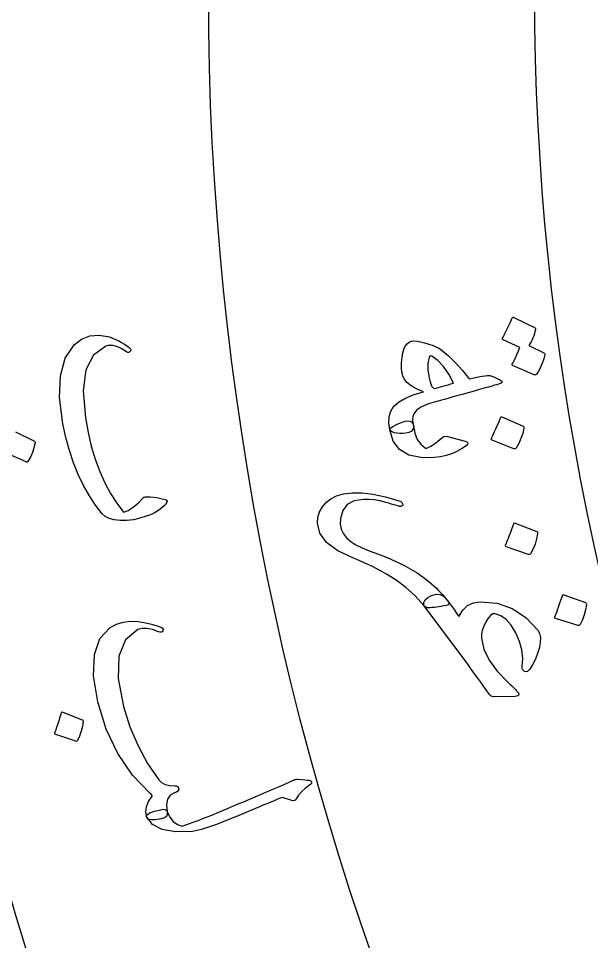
# Model space of a CAD drawing. Header units: millimetres. Extents: x -65 to 65, y -65 to 74.
# Drawn here: x -42.29 to -34.46, y -12.97 to -0.35 of the extents above; entities that cross this region are included whole.
import ezdxf

# ---------------------------------------------------------------- set-up
doc = ezdxf.new("R2010")
doc.units = ezdxf.units.MM
for name, color, linetype in [('CUT_OUTER', 1, 'Continuous'), ('ENGRAVE', 7, 'Continuous'), ('ENGRAVE_FINE', 8, 'Continuous'), ('GUIDE', 3, 'Continuous'), ('TEXT', 5, 'Continuous')]:
    doc.layers.add(name, color=color, linetype=linetype)

msp = doc.modelspace()

# ---------------------------------------------------------------- linework, layer by layer
at = {"layer": 'CUT_OUTER'}
msp.add_arc((0.0001, -0.0001), 64.9999, 179.965066, 0.000048, dxfattribs=at)
at = {"layer": 'ENGRAVE'}
for radius in [57.525, 48.6086, 39.6922]:
    msp.add_circle((0, 0), radius, dxfattribs=at)
at = {"layer": 'ENGRAVE_FINE'}
for radius in [53.0668, 44.1504, 35.2341]:
    msp.add_circle((0, 0), radius, dxfattribs=at)
at = {"layer": 'GUIDE'}
msp.add_circle((0, 0), 59.475, dxfattribs=at)
at = {"layer": 'TEXT'}
for points in [[(-35.1087, -4.9198), (-35.1036, -4.9235), (-35.1001, -4.9291), (-35.0981, -4.9367), (-35.0977, -4.9463), (-35.1061, -4.982), (-35.116, -5.0168), (-35.1274, -5.0508), (-35.1402, -5.0839), (-35.1548, -5.1164), (-35.1711, -5.1486), (-35.1893, -5.1804), (-35.2094, -5.2119), (-35.216, -5.2184), (-35.2235, -5.2219), (-35.2319, -5.2225), (-35.2412, -5.2201), (-35.538, -5.0935), (-35.5422, -5.0895), (-35.5432, -5.0827), (-35.5409, -5.0733), (-35.5353, -5.0612), (-35.5297, -5.0526), (-35.5224, -5.0389), (-35.5133, -5.0201), (-35.5024, -4.9962), (-35.4894, -4.9669), (-35.4743, -4.9321), (-35.4569, -4.8916), (-35.4373, -4.8456), (-35.667, -4.7419), (-35.6743, -4.7367), (-35.677, -4.729), (-35.6749, -4.719), (-35.668, -4.7065), (-35.6622, -4.6958), (-35.6534, -4.6789), (-35.6418, -4.6558), (-35.6273, -4.6267), (-35.61, -4.591), (-35.5899, -4.5483), (-35.567, -4.4987), (-35.5412, -4.4422), (-35.5365, -4.4361), (-35.5314, -4.433), (-35.5259, -4.433), (-35.5201, -4.436), (-35.236, -4.5723), (-35.231, -4.5761), (-35.2275, -4.5817), (-35.2256, -4.5894), (-35.2253, -4.599), (-35.2313, -4.6292), (-35.2389, -4.6587), (-35.2482, -4.6876), (-35.2592, -4.7158), (-35.2716, -4.7434), (-35.2852, -4.7703), (-35.3001, -4.7965), (-35.3161, -4.822)], [(-40.2751, -6.9852), (-40.2982, -7.0108), (-40.3244, -7.0353), (-40.3537, -7.0584), (-40.386, -7.0804), (-40.4212, -7.101), (-40.4591, -7.1203), (-40.4997, -7.1383), (-40.543, -7.155), (-40.631, -7.1823), (-40.7197, -7.2008), (-40.8092, -7.2105), (-40.8994, -7.2113), (-40.9815, -7.2028), (-41.0495, -7.1852), (-41.1037, -7.1585), (-41.1438, -7.1227), (-41.2357, -7.0026), (-41.321, -6.8727), (-41.3997, -6.733), (-41.4716, -6.5836), (-41.5363, -6.4245), (-41.5932, -6.2556), (-41.6423, -6.0771), (-41.6833, -5.889), (-41.7286, -5.5317), (-41.7172, -5.2325), (-41.6505, -4.9923), (-41.5296, -4.8114), (-41.4275, -4.7315), (-41.3128, -4.6871), (-41.1855, -4.6779), (-41.0458, -4.7036), (-41.0151, -4.7141), (-40.9836, -4.7267), (-40.9512, -4.7414), (-40.9179, -4.7582), (-40.8838, -4.7771), (-40.8488, -4.798), (-40.813, -4.821), (-40.7762, -4.8461), (-40.7657, -4.8547), (-40.7587, -4.8641), (-40.7552, -4.8743), (-40.7553, -4.8853), (-40.7572, -4.893), (-40.7617, -4.8998), (-40.7687, -4.9056), (-40.7782, -4.9106), (-40.7874, -4.9135), (-40.7965, -4.9136), (-40.8056, -4.9109), (-40.8146, -4.9053), (-40.8504, -4.8821), (-40.8871, -4.8617), (-40.9247, -4.8442), (-40.9631, -4.8296), (-40.9992, -4.8207), (-41.0334, -4.8177), (-41.0657, -4.8205), (-41.0961, -4.8291), (-41.2652, -4.9505), (-41.369, -5.1546), (-41.4065, -5.4412), (-41.3757, -5.8094), (-41.3393, -6.0092), (-41.2944, -6.198), (-41.2412, -6.3757), (-41.1797, -6.5422), (-41.1102, -6.6977), (-41.0326, -6.8423), (-40.9471, -6.976), (-40.8537, -7.0986), (-40.7905, -7.0742), (-40.7231, -7.0319), (-40.6513, -6.972), (-40.575, -6.8944), (-40.567, -6.8911), (-40.5515, -6.8888), (-40.5284, -6.8877), (-40.4977, -6.8878), (-40.4945, -6.8886), (-40.4918, -6.8892), (-40.4895, -6.8894), (-40.4877, -6.8893), (-40.4454, -6.8926), (-40.3977, -6.8998), (-40.3443, -6.9109), (-40.2854, -6.9257), (-40.2668, -6.9336), (-40.259, -6.9461), (-40.2617, -6.9633), (-40.2751, -6.9852)], [(-35.7108, -5.2897), (-35.6854, -5.3069), (-35.6803, -5.3226), (-35.6955, -5.337), (-35.7311, -5.3499), (-35.753, -5.3556), (-35.7831, -5.3639), (-35.8215, -5.3749), (-35.8683, -5.3884), (-35.9238, -5.4044), (-35.9887, -5.4227), (-36.0627, -5.4433), (-36.1461, -5.4663), (-36.228, -5.489), (-36.3013, -5.5093), (-36.3661, -5.5272), (-36.4222, -5.5427), (-36.4696, -5.5558), (-36.508, -5.5663), (-36.5374, -5.5743), (-36.5577, -5.5798), (-36.6854, -5.6182), (-36.7828, -5.6602), (-36.8497, -5.7061), (-36.8863, -5.7557), (-36.8983, -5.7885), (-36.9035, -5.8269), (-36.9019, -5.8706), (-36.8933, -5.9197), (-36.8934, -5.9496), (-36.9038, -5.9742), (-36.9248, -5.9936), (-36.9562, -6.0077), (-36.9953, -6.0173), (-37.0355, -6.0225), (-37.0769, -6.0232), (-37.1196, -6.0194), (-37.1566, -6.0116), (-37.1849, -6.001), (-37.2045, -5.9876), (-37.2154, -5.9714), (-37.2297, -5.8758), (-37.2256, -5.7909), (-37.2031, -5.7168), (-37.1624, -5.6535), (-37.0971, -5.5957), (-37.0077, -5.5429), (-36.8942, -5.495), (-36.7565, -5.4519), (-36.8499, -5.4137), (-36.9249, -5.3716), (-36.9817, -5.3258), (-37.0201, -5.2764), (-37.0373, -5.2342), (-37.0488, -5.1833), (-37.0546, -5.1238), (-37.0546, -5.0557), (-37.0484, -4.983), (-37.0379, -4.9214), (-37.0231, -4.8708), (-37.0041, -4.8312), (-36.9785, -4.798), (-36.9502, -4.7745), (-36.9193, -4.7609), (-36.8858, -4.757), (-36.8429, -4.76), (-36.7948, -4.7682), (-36.7415, -4.7816), (-36.6829, -4.8002), (-36.6236, -4.8217), (-36.5761, -4.8409), (-36.5402, -4.858), (-36.516, -4.873), (-36.4138, -4.9601), (-36.3155, -5.0563), (-36.2211, -5.1616), (-36.1304, -5.2759), (-36.0623, -5.2613), (-36.0034, -5.2493), (-35.9537, -5.24), (-35.9132, -5.2334), (-35.8788, -5.2305), (-35.8475, -5.2319), (-35.8192, -5.2379), (-35.7938, -5.2483)], [(-36.3455, -5.3328), (-36.4088, -5.2101), (-36.4793, -5.1082), (-36.5571, -5.027), (-36.6424, -4.9666), (-36.6534, -4.9632), (-36.6628, -4.9647), (-36.6706, -4.9711), (-36.6769, -4.9822), (-36.6878, -5.0219), (-36.6944, -5.0642), (-36.6968, -5.1091), (-36.6948, -5.1567), (-36.6885, -5.2069), (-36.6779, -5.2596), (-36.663, -5.315), (-36.6437, -5.3729), (-36.6394, -5.3816), (-36.6328, -5.3905), (-36.6239, -5.3995), (-36.6128, -5.4086), (-36.5837, -5.4022), (-36.5534, -5.3948), (-36.5219, -5.3866), (-36.4891, -5.3776), (-36.4551, -5.3677), (-36.4198, -5.3569), (-36.3833, -5.3453), (-36.3455, -5.3328)], [(-35.3942, -5.9247), (-35.389, -5.9282), (-35.3853, -5.9339), (-35.3831, -5.9415), (-35.3824, -5.9512), (-35.3991, -6.0233), (-35.4227, -6.0926), (-35.453, -6.1593), (-35.4901, -6.2233), (-35.4963, -6.2299), (-35.503, -6.2336), (-35.5102, -6.2342), (-35.518, -6.2317), (-35.8178, -6.1146), (-35.8254, -6.1096), (-35.8283, -6.1019), (-35.8266, -6.0917), (-35.8202, -6.0789), (-35.8148, -6.0678), (-35.8067, -6.0505), (-35.796, -6.0268), (-35.7826, -5.9969), (-35.7667, -5.9602), (-35.7482, -5.9165), (-35.7272, -5.8656), (-35.7037, -5.8077), (-35.6994, -5.7998), (-35.6946, -5.7955), (-35.6893, -5.7946), (-35.6833, -5.7972)], [(-36.4254, -6.0643), (-36.1871, -6.1266), (-36.1603, -6.1371), (-36.1489, -6.1511), (-36.1531, -6.1686), (-36.1727, -6.1897), (-36.2347, -6.2332), (-36.3009, -6.2702), (-36.3711, -6.3007), (-36.4455, -6.3246), (-36.5244, -6.3418), (-36.6085, -6.352), (-36.6977, -6.3552), (-36.7921, -6.3514), (-36.9555, -6.3179), (-37.0807, -6.2434), (-37.1675, -6.1278), (-37.2154, -5.9714), (-37.2069, -5.9511), (-37.1757, -5.9267), (-37.1218, -5.8983), (-37.045, -5.8659), (-37.0032, -5.8535), (-36.9679, -5.8491), (-36.9391, -5.8526), (-36.9169, -5.8642), (-36.9074, -5.8747), (-36.9003, -5.8875), (-36.8957, -5.9025), (-36.8933, -5.9197), (-36.874, -6.0192), (-36.8396, -6.1027), (-36.7903, -6.1702), (-36.726, -6.2215), (-36.7213, -6.2235), (-36.7156, -6.2235), (-36.7088, -6.2214), (-36.701, -6.2173), (-36.6529, -6.1946), (-36.6051, -6.1651), (-36.5574, -6.1288), (-36.51, -6.0857), (-36.4917, -6.0712), (-36.4716, -6.0628), (-36.4494, -6.0605), (-36.4254, -6.0643)], [(-36.7497, -8.3727), (-36.8684, -8.2418), (-36.9943, -8.1261), (-37.1275, -8.0254), (-37.2682, -7.9399), (-37.332, -7.9053), (-37.3935, -7.8729), (-37.4526, -7.8427), (-37.5093, -7.8148), (-37.5637, -7.7892), (-37.6157, -7.7659), (-37.6653, -7.745), (-37.7126, -7.7263), (-37.9254, -7.6266), (-38.078, -7.5132), (-38.1704, -7.3866), (-38.2023, -7.2477), (-38.1966, -7.1691), (-38.1747, -7.0954), (-38.1365, -7.0265), (-38.0822, -6.9625), (-38.0219, -6.9143), (-37.9431, -6.8767), (-37.8458, -6.8497), (-37.73, -6.8333), (-37.5993, -6.8329), (-37.4466, -6.852), (-37.2719, -6.8903), (-37.0751, -6.9473), (-37.0639, -6.9532), (-37.0542, -6.9603), (-37.0462, -6.9687), (-37.0398, -6.9783), (-37.0359, -6.9879), (-37.0355, -6.9962), (-37.0385, -7.0034), (-37.045, -7.0093), (-37.0545, -7.0141), (-37.0628, -7.0174), (-37.0701, -7.019), (-37.0764, -7.019), (-37.0828, -7.0172), (-37.0944, -7.0139), (-37.111, -7.0093), (-37.1328, -7.0033), (-37.1597, -6.9959), (-37.1916, -6.9871), (-37.2287, -6.9768), (-37.2709, -6.9651), (-37.3483, -6.9451), (-37.4246, -6.9313), (-37.4997, -6.9239), (-37.5736, -6.9228), (-37.7005, -6.9431), (-37.7955, -6.9933), (-37.8587, -7.0738), (-37.8897, -7.1845), (-37.8923, -7.2616), (-37.8791, -7.3315), (-37.8501, -7.3939), (-37.8054, -7.4488), (-37.7493, -7.4987), (-37.6792, -7.5447), (-37.5949, -7.5867), (-37.4967, -7.6247), (-37.3709, -7.6701), (-37.2519, -7.7175), (-37.1399, -7.7668), (-37.0347, -7.8181), (-36.9359, -7.8719), (-36.8434, -7.9286), (-36.7571, -7.9882), (-36.6769, -8.0507), (-36.6456, -8.0766), (-36.6145, -8.1042), (-36.5838, -8.1335), (-36.5534, -8.1644), (-36.523, -8.1967), (-36.4926, -8.2301), (-36.4622, -8.2646), (-36.4317, -8.3002), (-36.4134, -8.3273), (-36.4095, -8.3486), (-36.4198, -8.3644), (-36.4444, -8.3745), (-36.4781, -8.3802), (-36.5111, -8.3856), (-36.5436, -8.3906), (-36.5754, -8.3952), (-36.6065, -8.3991), (-36.6366, -8.4021), (-36.6657, -8.4042), (-36.6939, -8.4054), (-36.707, -8.4041), (-36.7206, -8.3982), (-36.7349, -8.3878), (-36.7497, -8.3727)], [(-35.2081, -7.3642), (-35.2027, -7.3675), (-35.1988, -7.373), (-35.1963, -7.3806), (-35.1952, -7.3902), (-35.209, -7.4631), (-35.2297, -7.5335), (-35.2572, -7.6015), (-35.2917, -7.667), (-35.2976, -7.674), (-35.3042, -7.6779), (-35.3114, -7.6788), (-35.3193, -7.6766), (-35.6237, -7.5713), (-35.6314, -7.5666), (-35.6346, -7.559), (-35.6333, -7.5487), (-35.6275, -7.5357), (-35.6225, -7.5244), (-35.6151, -7.5066), (-35.6054, -7.4825), (-35.5933, -7.452), (-35.5789, -7.4147), (-35.5622, -7.3701), (-35.5433, -7.3184), (-35.5221, -7.2594), (-35.5182, -7.2514), (-35.5136, -7.2468), (-35.5082, -7.2457), (-35.5022, -7.2481)], [(-35.5023, -9.6171), (-35.801, -9.6228), (-35.8167, -9.6186), (-35.8329, -9.6088), (-35.8497, -9.5936), (-35.8669, -9.5728), (-35.8994, -9.5251), (-35.9347, -9.4746), (-35.9727, -9.4212), (-36.0135, -9.365), (-36.0568, -9.3057), (-36.1024, -9.2434), (-36.1503, -9.178), (-36.2004, -9.1096), (-36.7497, -8.3727), (-36.7501, -8.3331), (-36.7325, -8.2969), (-36.6969, -8.2644), (-36.6433, -8.2353), (-36.5831, -8.219), (-36.5278, -8.2244), (-36.4774, -8.2515), (-36.4317, -8.3002), (-36.4269, -8.3065), (-36.4176, -8.3191), (-36.4039, -8.3379), (-36.3858, -8.3629), (-36.3634, -8.3939), (-36.337, -8.4308), (-36.3068, -8.4736), (-36.2725, -8.5221), (-36.2183, -8.4367), (-36.1514, -8.3752), (-36.072, -8.3375), (-35.9802, -8.3235), (-35.7498, -8.3412), (-35.5415, -8.4128), (-35.3548, -8.5379), (-35.1893, -8.7161), (-35.1673, -8.7584), (-35.1571, -8.8114), (-35.1586, -8.8751), (-35.1717, -8.9496), (-35.195, -9.0297), (-35.2244, -9.1055), (-35.2599, -9.177), (-35.3015, -9.2444), (-35.318, -9.2646), (-35.3353, -9.2764), (-35.3534, -9.2795), (-35.3724, -9.2741), (-35.389, -9.2627), (-35.3998, -9.2479), (-35.405, -9.2299), (-35.4045, -9.2084), (-35.3982, -9.0961), (-35.4112, -8.982), (-35.4435, -8.8659), (-35.4951, -8.7476), (-35.5564, -8.6439), (-35.6232, -8.5658), (-35.6959, -8.5133), (-35.7745, -8.4865), (-35.8059, -8.4893), (-35.838, -8.509), (-35.8708, -8.5455), (-35.9041, -8.599), (-35.9319, -8.6577), (-35.9509, -8.7144), (-35.9609, -8.769), (-35.962, -8.8216), (-35.9293, -8.9701), (-35.8586, -9.1197), (-35.7501, -9.2701), (-35.6037, -9.4204), (-35.5866, -9.4362), (-35.5701, -9.4516), (-35.5541, -9.4667), (-35.5387, -9.4815), (-35.5241, -9.4957), (-35.5106, -9.5094), (-35.4982, -9.5223), (-35.487, -9.5347), (-35.4574, -9.5693), (-35.4502, -9.5946), (-35.4651, -9.6105), (-35.5023, -9.6171)], [(-34.5405, -8.3332), (-34.535, -8.3363), (-34.531, -8.3416), (-34.5282, -8.349), (-34.5269, -8.3585), (-34.5386, -8.431), (-34.5573, -8.5012), (-34.583, -8.5693), (-34.6156, -8.6351), (-34.6213, -8.6422), (-34.6278, -8.6463), (-34.635, -8.6474), (-34.6429, -8.6456), (-34.9499, -8.5515), (-34.9577, -8.5471), (-34.9611, -8.5398), (-34.9601, -8.5295), (-34.9547, -8.5164), (-34.95, -8.5051), (-34.9431, -8.4873), (-34.9341, -8.4632), (-34.9228, -8.4326), (-34.9095, -8.3953), (-34.8941, -8.3507), (-34.8766, -8.2989), (-34.8571, -8.24), (-34.8534, -8.2319), (-34.8489, -8.2273), (-34.8436, -8.226), (-34.8375, -8.2282)], [(-40.3338, -8.6763), (-40.3192, -8.6848), (-40.3116, -8.6953), (-40.311, -8.7076), (-40.3174, -8.7219), (-40.3272, -8.7339), (-40.3399, -8.7399), (-40.3555, -8.74), (-40.3741, -8.7342), (-40.4588, -8.7024), (-40.5343, -8.6865), (-40.6005, -8.6867), (-40.6576, -8.703), (-40.8264, -8.843), (-40.9166, -9.0655), (-40.9267, -9.3703), (-40.8551, -9.7561), (-40.766, -10.0338), (-40.6557, -10.2937), (-40.5245, -10.5354), (-40.3727, -10.7585), (-40.3356, -10.795), (-40.287, -10.8203), (-40.2266, -10.8345), (-40.1547, -10.8375), (-40.134, -10.8394), (-40.1178, -10.8476), (-40.1062, -10.862), (-40.0991, -10.8826), (-40.1015, -10.8994), (-40.1116, -10.9136), (-40.1294, -10.9254), (-40.1551, -10.9347), (-40.216, -10.967), (-40.2534, -11.021), (-40.2672, -11.0969), (-40.2573, -11.1946), (-40.2553, -11.2302), (-40.268, -11.2582), (-40.2953, -11.2785), (-40.3374, -11.2911), (-40.4193, -11.3018), (-40.4798, -11.3022), (-40.5189, -11.2923), (-40.5366, -11.2722), (-40.5468, -11.2007), (-40.5381, -11.1278), (-40.5104, -11.0536), (-40.4637, -10.9782), (-40.4625, -10.9726), (-40.4666, -10.9646), (-40.4758, -10.9543), (-40.4903, -10.9415), (-40.7321, -10.6909), (-40.9324, -10.3984), (-41.0903, -10.0648), (-41.2049, -9.6909), (-41.2625, -9.334), (-41.2526, -9.0451), (-41.1767, -8.825), (-41.0359, -8.674), (-40.949, -8.6283), (-40.8565, -8.5997), (-40.7583, -8.5881), (-40.6545, -8.5934), (-40.5557, -8.6092), (-40.4693, -8.6282), (-40.3954, -8.6506), (-40.3338, -8.6763)], [(-41.4185, -9.9349), (-41.4136, -9.9379), (-41.4099, -9.943), (-41.4074, -9.9501), (-41.4061, -9.9591), (-41.4156, -10.0276), (-41.4314, -10.0938), (-41.4535, -10.1578), (-41.4819, -10.2196), (-41.4869, -10.2262), (-41.4926, -10.23), (-41.499, -10.2309), (-41.5061, -10.229), (-41.7811, -10.1352), (-41.7881, -10.1308), (-41.7913, -10.1239), (-41.7905, -10.1142), (-41.7858, -10.1019), (-41.7818, -10.0913), (-41.7758, -10.0746), (-41.7681, -10.0519), (-41.7584, -10.0232), (-41.7469, -9.9881), (-41.7338, -9.9462), (-41.7188, -9.8975), (-41.7022, -9.842), (-41.699, -9.8345), (-41.6951, -9.8301), (-41.6904, -9.829), (-41.6849, -9.8311)], [(-38.4757, -10.7475), (-38.4195, -10.7535), (-38.375, -10.7579), (-38.3422, -10.7607), (-38.3211, -10.7621), (-38.3074, -10.7638), (-38.2968, -10.7681), (-38.2893, -10.7748), (-38.2848, -10.784), (-38.2837, -10.7955), (-38.2869, -10.8062), (-38.2945, -10.8162), (-38.3066, -10.8254), (-38.366, -10.869), (-38.4175, -10.9156), (-38.4609, -10.9653), (-38.4963, -11.018), (-38.5081, -11.0333), (-38.524, -11.0413), (-38.5441, -11.042), (-38.5684, -11.0354), (-38.6833, -10.9968), (-38.725, -11.0135), (-38.7659, -11.03), (-38.8061, -11.0464), (-38.8454, -11.0625), (-38.884, -11.0783), (-38.9218, -11.094), (-38.9589, -11.1095), (-38.9952, -11.1247), (-39.3308, -11.2661), (-39.5951, -11.3699), (-39.7882, -11.4356), (-39.9103, -11.463), (-40.1448, -11.4666), (-40.3277, -11.4355), (-40.4586, -11.3696), (-40.5375, -11.2691), (-40.5384, -11.2659), (-40.5392, -11.2628), (-40.5401, -11.2597), (-40.541, -11.2565), (-40.5287, -11.233), (-40.4921, -11.2099), (-40.4311, -11.1873), (-40.3457, -11.1652), (-40.3134, -11.1594), (-40.2881, -11.1619), (-40.2697, -11.1725), (-40.2582, -11.1914), (-40.2203, -11.2664), (-40.1733, -11.3243), (-40.1172, -11.3653), (-40.052, -11.3892), (-39.9878, -11.3682), (-39.9154, -11.3424), (-39.8346, -11.3121), (-39.7456, -11.2771), (-39.6485, -11.2378), (-39.5438, -11.1945), (-39.4314, -11.1473), (-39.3113, -11.0962), (-39.193, -11.047), (-39.0867, -11.0025), (-38.9925, -10.9627), (-38.9104, -10.9275), (-38.8402, -10.8975), (-38.7819, -10.8728), (-38.7354, -10.8535), (-38.7009, -10.8395), (-38.5324, -10.7601), (-38.5152, -10.7543), (-38.5, -10.7502), (-38.4869, -10.748), (-38.4757, -10.7475)]]:
    msp.add_lwpolyline(points, close=True, dxfattribs=at)
msp.add_lwpolyline([(-42.328, -6.0002), (-42.0722, -6.1273), (-42.0676, -6.1308), (-42.0644, -6.1362), (-42.0625, -6.1434), (-42.062, -6.1525), (-42.0778, -6.2197), (-42.0995, -6.2841), (-42.1273, -6.3458), (-42.1612, -6.4047), (-42.1668, -6.4108), (-42.1728, -6.414), (-42.1793, -6.4144), (-42.1862, -6.4119), (-42.4515, -6.2937)], dxfattribs=at)

doc.saveas('drawing.dxf')
